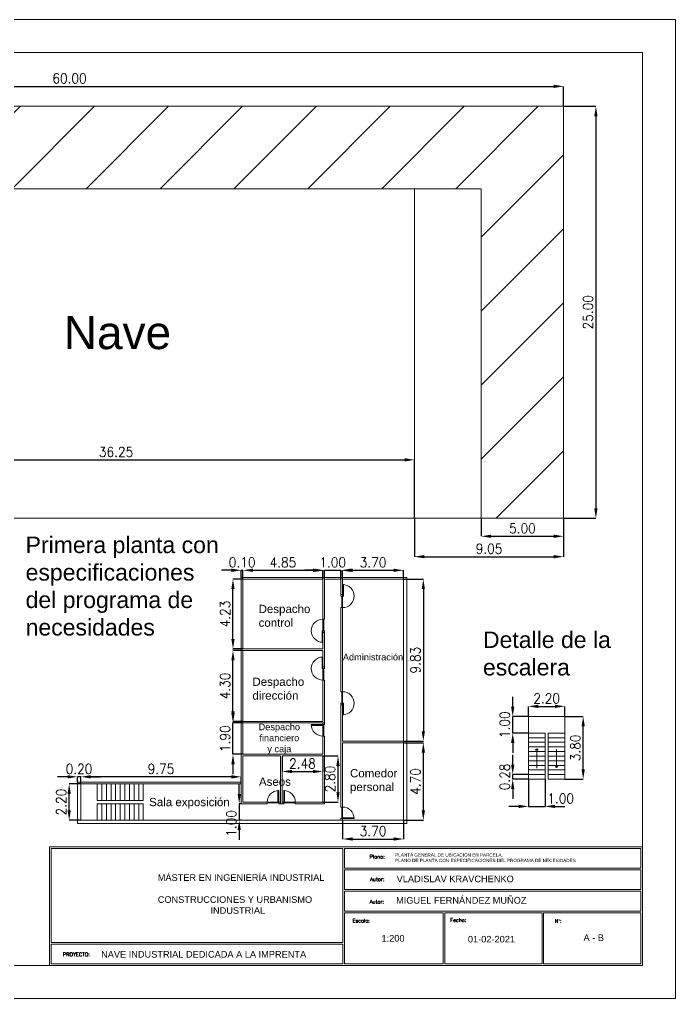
# Model space of a CAD drawing. Header units: inches. Extents: x 48 to 72981, y 3 to 49153.
# Drawn here: x 69.81 to 89.72, y 35.38 to 65.08 of the extents above; entities that cross this region are included whole.
import ezdxf

# ---------------------------------------------------------------- set-up
doc = ezdxf.new("R2010")
doc.units = ezdxf.units.IN
doc.layers.get('0').update_dxf_attribs({"lineweight": 9})
doc.layers.add('Plano1', color=7, linetype='Continuous', lineweight=9)
doc.layers.add('VG', color=7, linetype='Continuous', lineweight=9)
doc.styles.add('80-100', font='romans.shx', dxfattribs={"width": 0.9, "height": 0.1})
doc.styles.get("Standard").update_dxf_attribs({"font": 'arial.ttf'})
doc.dimstyles.new('Copia de 100_conlineas', dxfattribs={"dimtxt": 0.3, "dimasz": 0.3, "dimexe": 0, "dimexo": 0, "dimgap": 0.09, "dimtad": 1, "dimlfac": 2, "dimzin": 1, "dimdsep": 46, "dimtxsty": '80-100', "dimcen": 0.1, "dimclrd": 256, "dimclre": 256, "dimclrt": 256, "dimadec": 0, "dimazin": 0, "dimtfac": 1, "dimtix": 1, "dimtmove": 2, "dimatfit": 3, "dimfxl": 1, "dimtvp": 1.058824, "dimtolj": 1, "dimtzin": 1, "dimarcsym": 0})

# ---------------------------------------------------------------- blocks, each defined once
blk = doc.blocks.new('PLANTILLA')
for p, q in [((72903.71, 49199.611), (72885.71, 49199.611)), ((72885.71, 49199.611), (72885.71, 49196.011)), ((72885.76, 49196.711), (72885.76, 49199.561)), ((72885.76, 49199.561), (72894.61, 49199.561)), ((72894.61, 49199.561), (72894.61, 49198.911)), ((72894.66, 49199.561), (72903.66, 49199.561)), ((72894.66, 49198.961), (72894.66, 49199.561)), ((72903.66, 49199.561), (72903.66, 49198.961)), ((72903.71, 49196.011), (72903.71, 49199.611)), ((72903.66, 49198.961), (72894.66, 49198.961)), ((72894.61, 49198.911), (72894.61, 49198.261)), ((72894.66, 49198.911), (72903.66, 49198.911)), ((72894.66, 49198.311), (72894.66, 49198.911)), ((72903.66, 49198.911), (72903.66, 49198.311)), ((72894.61, 49198.261), (72894.61, 49197.611)), ((72903.66, 49198.311), (72894.66, 49198.311)), ((72894.66, 49198.261), (72903.66, 49198.261)), ((72894.66, 49197.661), (72894.66, 49198.261)), ((72903.66, 49198.261), (72903.66, 49197.661)), ((72894.61, 49197.611), (72894.61, 49196.711)), ((72903.66, 49197.661), (72894.66, 49197.661)), ((72894.66, 49197.611), (72897.66, 49197.611)), ((72894.66, 49197.611), (72894.66, 49196.061)), ((72897.66, 49196.061), (72897.66, 49197.611)), ((72897.71, 49197.611), (72900.66, 49197.611)), ((72897.71, 49196.061), (72897.71, 49197.611)), ((72900.66, 49196.061), (72900.66, 49197.611)), ((72900.71, 49197.611), (72903.66, 49197.611)), ((72900.71, 49196.061), (72900.71, 49197.611)), ((72903.66, 49197.611), (72903.66, 49196.061)), ((72885.76, 49196.711), (72894.61, 49196.711)), ((72885.76, 49196.061), (72885.76, 49196.661)), ((72894.61, 49196.661), (72885.76, 49196.661)), ((72894.61, 49196.661), (72894.61, 49196.061)), ((72885.71, 49196.011), (72903.71, 49196.011)), ((72894.61, 49196.061), (72885.76, 49196.061)), ((72897.66, 49196.061), (72894.66, 49196.061)), ((72900.66, 49196.061), (72897.71, 49196.061)), ((72903.66, 49196.061), (72900.71, 49196.061))]:
    blk.add_line(p, q)
at = {"layer": 'VG'}
for p, q in [((72904.71, 49224.711), (72862.71, 49224.711)), ((72904.71, 49195.011), (72904.71, 49224.711)), ((72864.71, 49223.711), (72903.71, 49223.711)), ((72903.71, 49223.711), (72903.71, 49196.011)), ((72903.71, 49196.011), (72864.71, 49196.011)), ((72862.71, 49195.011), (72904.71, 49195.011))]:
    blk.add_line(p, q, dxfattribs=at)
blk.add_lwpolyline([(72903.71, 49199.561), (72903.71, 49223.711), (72864.71, 49223.711), (72864.71, 49196.011), (72885.71, 49196.011), (72885.71, 49199.611)], dxfattribs=at)
at = {"char_height": 0.11204, "attachment_point": 1}
for s, insert in [('{\\Fsimplex8|c0;Plano:}', (72895.427, 49199.367)), ('{\\Fsimplex8|c0;Autor:}', (72895.441, 49198.685)), ('{\\Fsimplex8|c0;Autor:}', (72895.43, 49198.002)), ('{\\Fsimplex8|c0;Escala:}', (72894.907, 49197.426)), ('{\\Fsimplex8|c0;Fecha:}', (72897.875, 49197.443)), ('{\\Fsimplex8|c0;Nº:}', (72901.047, 49197.419)), ('{\\Fsimplex8|c0;PROYECTO:}', (72886.117, 49196.403))]:
    blk.add_mtext(s, dxfattribs=dict(at, insert=insert))
at = {"char_height": 0.2, "attachment_point": 1}
for s, width, insert in [('MÁSTER EN INGENIERÍA INDUSTRIAL\\P\\PCONSTRUCCIONES Y URBANISMO\\P^I^IINDUSTRIAL', 5.52485, (72888.996, 49198.778)), ('VLADISLAV KRAVCHENKO', 6.14205, (72896.248, 49198.737)), ('MIGUEL FERNÁNDEZ MUÑOZ', 6.14205, (72896.231, 49198.086)), ('01-02-2021', 2.08938, (72898.411, 49196.909)), ('NAVE INDUSTRIAL DEDICADA A LA IMPRENTA', 6.85352, (72887.276, 49196.45))]:
    blk.add_mtext_dynamic_manual_height_columns(s, width=width, gutter_width=1, heights=[0], dxfattribs=dict(at, insert=insert))
blk = doc.blocks.new('*D123')
at = {"layer": 'Plano1', "lineweight": -2, "transparency": 16777216}
for p, q in [((63.674, 49.953), (63.674, 51.726)), ((63.974, 51.726), (81.499, 51.726)), ((81.799, 49.953), (81.799, 51.726))]:
    blk.add_line(p, q, dxfattribs=at)
at = {"layer": 'Plano1', "transparency": 16777216}
for points in [[(63.974, 51.776), (63.974, 51.676), (63.674, 51.726)], [(81.499, 51.776), (81.499, 51.676), (81.799, 51.726)]]:
    blk.add_solid(points, dxfattribs=at)
at = {"layer": 'Plano1', "transparency": 16777216, "insert": (72.736, 51.966), "char_height": 0.3, "attachment_point": 5, "style": '80-100'}
blk.add_mtext('\\A1;36.25', dxfattribs=at)
blk = doc.blocks.new('*D126')
at = {"layer": 'Plano1', "lineweight": -2, "transparency": 16777216}
for p, q in [((81.799, 49.953), (81.799, 48.788)), ((86.324, 49.953), (86.324, 48.788)), ((82.099, 48.788), (86.024, 48.788))]:
    blk.add_line(p, q, dxfattribs=at)
at = {"layer": 'Plano1', "transparency": 16777216}
for points in [[(82.099, 48.838), (82.099, 48.738), (81.799, 48.788)], [(86.024, 48.838), (86.024, 48.738), (86.324, 48.788)]]:
    blk.add_solid(points, dxfattribs=at)
at = {"layer": 'Plano1', "transparency": 16777216, "insert": (84.061, 49.028), "char_height": 0.3, "attachment_point": 5, "style": '80-100'}
blk.add_mtext('\\A1;9.05', dxfattribs=at)
blk = doc.blocks.new('*D127')
at = {"layer": 'Plano1', "lineweight": -2, "transparency": 16777216}
for p, q in [((56.324, 62.453), (56.324, 63.059)), ((56.624, 63.059), (86.024, 63.059)), ((86.324, 62.453), (86.324, 63.059))]:
    blk.add_line(p, q, dxfattribs=at)
at = {"layer": 'Plano1', "transparency": 16777216}
for points in [[(56.624, 63.109), (56.624, 63.009), (56.324, 63.059)], [(86.024, 63.109), (86.024, 63.009), (86.324, 63.059)]]:
    blk.add_solid(points, dxfattribs=at)
at = {"layer": 'Plano1', "transparency": 16777216, "insert": (71.324, 63.299), "char_height": 0.3, "attachment_point": 5, "style": '80-100'}
blk.add_mtext('\\A1;60.00', dxfattribs=at)
blk = doc.blocks.new('*D128')
at = {"layer": 'Plano1', "lineweight": -2, "transparency": 16777216}
for p, q in [((86.324, 62.453), (87.303, 62.453)), ((87.303, 62.153), (87.303, 50.253)), ((86.324, 49.953), (87.303, 49.953))]:
    blk.add_line(p, q, dxfattribs=at)
at = {"layer": 'Plano1', "transparency": 16777216}
for points in [[(87.253, 62.153), (87.353, 62.153), (87.303, 62.453)], [(87.253, 50.253), (87.353, 50.253), (87.303, 49.953)]]:
    blk.add_solid(points, dxfattribs=at)
at = {"layer": 'Plano1', "transparency": 16777216, "insert": (87.063, 56.203), "char_height": 0.3, "attachment_point": 5, "rotation": 90, "style": '80-100'}
blk.add_mtext('\\A1;25.00', dxfattribs=at)
blk = doc.blocks.new('*D131')
at = {"layer": 'Plano1', "lineweight": -2, "transparency": 16777216}
for p, q in [((83.824, 49.953), (83.824, 49.407)), ((86.324, 49.953), (86.324, 49.407)), ((84.124, 49.407), (86.024, 49.407))]:
    blk.add_line(p, q, dxfattribs=at)
at = {"layer": 'Plano1', "transparency": 16777216}
for points in [[(84.124, 49.457), (84.124, 49.357), (83.824, 49.407)], [(86.024, 49.457), (86.024, 49.357), (86.324, 49.407)]]:
    blk.add_solid(points, dxfattribs=at)
at = {"layer": 'Plano1', "transparency": 16777216, "insert": (85.074, 49.647), "char_height": 0.3, "attachment_point": 5, "style": '80-100'}
blk.add_mtext('\\A1;5.00', dxfattribs=at)
blk = doc.blocks.new('*D152')
at = {"layer": 'Plano1', "lineweight": -2, "transparency": 16777216}
for p, q in [((85.259, 43.937), (85.259, 44.247)), ((85.559, 44.247), (86.059, 44.247)), ((86.359, 43.937), (86.359, 44.247))]:
    blk.add_line(p, q, dxfattribs=at)
at = {"layer": 'Plano1', "transparency": 16777216}
for points in [[(85.559, 44.297), (85.559, 44.197), (85.259, 44.247)], [(86.059, 44.297), (86.059, 44.197), (86.359, 44.247)]]:
    blk.add_solid(points, dxfattribs=at)
at = {"layer": 'Plano1', "transparency": 16777216, "insert": (85.809, 44.487), "char_height": 0.3, "attachment_point": 5, "style": '80-100'}
blk.add_mtext('\\A1;2.20', dxfattribs=at)
blk = doc.blocks.new('*D153')
at = {"layer": 'Plano1', "lineweight": -2, "transparency": 16777216}
for p, q in [((85.259, 42.037), (85.259, 41.211)), ((85.759, 42.037), (85.759, 41.211)), ((84.959, 41.211), (84.659, 41.211)), ((85.259, 41.211), (85.759, 41.211)), ((86.059, 41.211), (86.359, 41.211))]:
    blk.add_line(p, q, dxfattribs=at)
at = {"layer": 'Plano1', "transparency": 16777216}
for points in [[(84.959, 41.261), (84.959, 41.161), (85.259, 41.211)], [(86.059, 41.261), (86.059, 41.161), (85.759, 41.211)]]:
    blk.add_solid(points, dxfattribs=at)
at = {"layer": 'Plano1', "transparency": 16777216, "insert": (86.236, 41.451), "char_height": 0.3, "attachment_point": 5, "style": '80-100'}
blk.add_mtext('\\A1;1.00', dxfattribs=at)
blk = doc.blocks.new('*D154')
at = {"layer": 'Plano1', "lineweight": -2, "transparency": 16777216}
for p, q in [((84.778, 44.237), (84.778, 44.537)), ((85.259, 43.937), (84.778, 43.937)), ((84.778, 43.437), (84.778, 43.937)), ((85.259, 43.437), (84.778, 43.437)), ((84.778, 43.137), (84.778, 42.837))]:
    blk.add_line(p, q, dxfattribs=at)
at = {"layer": 'Plano1', "transparency": 16777216}
for points in [[(84.728, 44.237), (84.828, 44.237), (84.778, 43.937)], [(84.728, 43.137), (84.828, 43.137), (84.778, 43.437)]]:
    blk.add_solid(points, dxfattribs=at)
at = {"layer": 'Plano1', "transparency": 16777216, "insert": (84.538, 43.687), "char_height": 0.3, "attachment_point": 5, "rotation": 90, "style": '80-100'}
blk.add_mtext('\\A1;1.00', dxfattribs=at)
blk = doc.blocks.new('*D155')
at = {"layer": 'Plano1', "lineweight": -2, "transparency": 16777216}
for p, q in [((86.359, 43.937), (86.918, 43.937)), ((86.918, 42.337), (86.918, 43.637)), ((86.359, 42.037), (86.918, 42.037))]:
    blk.add_line(p, q, dxfattribs=at)
at = {"layer": 'Plano1', "transparency": 16777216}
for points in [[(86.868, 43.637), (86.968, 43.637), (86.918, 43.937)], [(86.868, 42.337), (86.968, 42.337), (86.918, 42.037)]]:
    blk.add_solid(points, dxfattribs=at)
at = {"layer": 'Plano1', "transparency": 16777216, "insert": (86.678, 42.987), "char_height": 0.3, "attachment_point": 5, "rotation": 90, "style": '80-100'}
blk.add_mtext('\\A1;3.80', dxfattribs=at)
blk = doc.blocks.new('*D156')
at = {"layer": 'Plano1', "lineweight": -2, "transparency": 16777216}
for p, q in [((84.778, 42.477), (84.778, 42.777)), ((85.259, 42.177), (84.778, 42.177)), ((84.778, 42.037), (84.778, 42.177)), ((85.259, 42.037), (84.778, 42.037)), ((84.778, 41.737), (84.778, 41.437))]:
    blk.add_line(p, q, dxfattribs=at)
at = {"layer": 'Plano1', "transparency": 16777216}
for points in [[(84.728, 42.477), (84.828, 42.477), (84.778, 42.177)], [(84.728, 41.737), (84.828, 41.737), (84.778, 42.037)]]:
    blk.add_solid(points, dxfattribs=at)
at = {"layer": 'Plano1', "transparency": 16777216, "insert": (84.538, 42.107), "char_height": 0.3, "attachment_point": 5, "rotation": 90, "style": '80-100'}
blk.add_mtext('\\A1;0.28', dxfattribs=at)
blk = doc.blocks.new('*D157')
at = {"layer": 'Plano1', "lineweight": -2, "transparency": 16777216}
for p, q in [((76.59, 48.105), (76.59, 48.375)), ((76.89, 48.375), (78.715, 48.375)), ((79.015, 48.105), (79.015, 48.375))]:
    blk.add_line(p, q, dxfattribs=at)
at = {"layer": 'Plano1', "transparency": 16777216}
for points in [[(76.89, 48.425), (76.89, 48.325), (76.59, 48.375)], [(78.715, 48.425), (78.715, 48.325), (79.015, 48.375)]]:
    blk.add_solid(points, dxfattribs=at)
at = {"layer": 'Plano1', "transparency": 16777216, "insert": (77.802, 48.615), "char_height": 0.3, "attachment_point": 5, "style": '80-100'}
blk.add_mtext('\\A1;4.85', dxfattribs=at)
blk = doc.blocks.new('*D158')
at = {"layer": 'Plano1', "lineweight": -2, "transparency": 16777216}
for p, q in [((78.765, 48.375), (78.465, 48.375)), ((79.065, 48.105), (79.065, 48.375)), ((79.065, 48.375), (79.565, 48.375)), ((79.565, 48.105), (79.565, 48.375)), ((79.865, 48.375), (80.165, 48.375))]:
    blk.add_line(p, q, dxfattribs=at)
at = {"layer": 'Plano1', "transparency": 16777216}
for points in [[(78.765, 48.425), (78.765, 48.325), (79.065, 48.375)], [(79.865, 48.425), (79.865, 48.325), (79.565, 48.375)]]:
    blk.add_solid(points, dxfattribs=at)
at = {"layer": 'Plano1', "transparency": 16777216, "insert": (79.315, 48.615), "char_height": 0.3, "attachment_point": 5, "style": '80-100'}
blk.add_mtext('\\A1;1.00', dxfattribs=at)
blk = doc.blocks.new('*D159')
at = {"layer": 'Plano1', "lineweight": -2, "transparency": 16777216}
for p, q in [((79.615, 48.105), (79.615, 48.375)), ((79.915, 48.375), (81.165, 48.375)), ((81.465, 48.105), (81.465, 48.375))]:
    blk.add_line(p, q, dxfattribs=at)
at = {"layer": 'Plano1', "transparency": 16777216}
for points in [[(79.915, 48.425), (79.915, 48.325), (79.615, 48.375)], [(81.165, 48.425), (81.165, 48.325), (81.465, 48.375)]]:
    blk.add_solid(points, dxfattribs=at)
at = {"layer": 'Plano1', "transparency": 16777216, "insert": (80.54, 48.615), "char_height": 0.3, "attachment_point": 5, "style": '80-100'}
blk.add_mtext('\\A1;3.70', dxfattribs=at)
blk = doc.blocks.new('*D160')
at = {"layer": 'Plano1', "lineweight": -2, "transparency": 16777216}
for p, q in [((76.59, 48.105), (76.287, 48.105)), ((76.287, 46.292), (76.287, 47.805)), ((76.59, 45.992), (76.287, 45.992))]:
    blk.add_line(p, q, dxfattribs=at)
at = {"layer": 'Plano1', "transparency": 16777216}
for points in [[(76.237, 47.805), (76.337, 47.805), (76.287, 48.105)], [(76.237, 46.292), (76.337, 46.292), (76.287, 45.992)]]:
    blk.add_solid(points, dxfattribs=at)
at = {"layer": 'Plano1', "transparency": 16777216, "insert": (76.047, 47.048), "char_height": 0.3, "attachment_point": 5, "rotation": 90, "style": '80-100'}
blk.add_mtext('\\A1;4.23', dxfattribs=at)
blk = doc.blocks.new('*D161')
at = {"layer": 'Plano1', "lineweight": -2, "transparency": 16777216}
for p, q in [((76.59, 45.942), (76.287, 45.942)), ((76.287, 44.092), (76.287, 45.642)), ((76.59, 43.792), (76.287, 43.792))]:
    blk.add_line(p, q, dxfattribs=at)
at = {"layer": 'Plano1', "transparency": 16777216}
for points in [[(76.237, 45.642), (76.337, 45.642), (76.287, 45.942)], [(76.237, 44.092), (76.337, 44.092), (76.287, 43.792)]]:
    blk.add_solid(points, dxfattribs=at)
at = {"layer": 'Plano1', "transparency": 16777216, "insert": (76.047, 44.867), "char_height": 0.3, "attachment_point": 5, "rotation": 90, "style": '80-100'}
blk.add_mtext('\\A1;4.30', dxfattribs=at)
blk = doc.blocks.new('*D162')
at = {"layer": 'Plano1', "lineweight": -2, "transparency": 16777216}
for p, q in [((76.287, 44.042), (76.287, 44.342)), ((76.59, 43.742), (76.287, 43.742)), ((76.287, 42.792), (76.287, 43.742)), ((76.59, 42.792), (76.287, 42.792)), ((76.287, 42.492), (76.287, 42.192))]:
    blk.add_line(p, q, dxfattribs=at)
at = {"layer": 'Plano1', "transparency": 16777216}
for points in [[(76.237, 44.042), (76.337, 44.042), (76.287, 43.742)], [(76.237, 42.492), (76.337, 42.492), (76.287, 42.792)]]:
    blk.add_solid(points, dxfattribs=at)
at = {"layer": 'Plano1', "transparency": 16777216, "insert": (76.047, 43.267), "char_height": 0.3, "attachment_point": 5, "rotation": 90, "style": '80-100'}
blk.add_mtext('\\A1;1.90', dxfattribs=at)
blk = doc.blocks.new('*D163')
at = {"layer": 'Plano1', "lineweight": -2, "transparency": 16777216}
for p, q in [((81.465, 48.105), (82.065, 48.105)), ((82.065, 47.805), (82.065, 43.492)), ((81.465, 43.192), (82.065, 43.192))]:
    blk.add_line(p, q, dxfattribs=at)
at = {"layer": 'Plano1', "transparency": 16777216}
for points in [[(82.015, 47.805), (82.115, 47.805), (82.065, 48.105)], [(82.015, 43.492), (82.115, 43.492), (82.065, 43.192)]]:
    blk.add_solid(points, dxfattribs=at)
at = {"layer": 'Plano1', "transparency": 16777216, "insert": (81.825, 45.648), "char_height": 0.3, "attachment_point": 5, "rotation": 90, "style": '80-100'}
blk.add_mtext('\\A1;9.83', dxfattribs=at)
blk = doc.blocks.new('*D164')
at = {"layer": 'Plano1', "lineweight": -2, "transparency": 16777216}
for p, q in [((81.465, 43.142), (82.065, 43.142)), ((82.065, 41.092), (82.065, 42.842)), ((81.465, 40.792), (82.065, 40.792))]:
    blk.add_line(p, q, dxfattribs=at)
at = {"layer": 'Plano1', "transparency": 16777216}
for points in [[(82.015, 42.842), (82.115, 42.842), (82.065, 43.142)], [(82.015, 41.092), (82.115, 41.092), (82.065, 40.792)]]:
    blk.add_solid(points, dxfattribs=at)
at = {"layer": 'Plano1', "transparency": 16777216, "insert": (81.825, 41.967), "char_height": 0.3, "attachment_point": 5, "rotation": 90, "style": '80-100'}
blk.add_mtext('\\A1;4.70', dxfattribs=at)
blk = doc.blocks.new('*D165')
at = {"layer": 'Plano1', "lineweight": -2, "transparency": 16777216}
for p, q in [((79.615, 40.792), (79.615, 40.222)), ((81.465, 40.792), (81.465, 40.222)), ((79.915, 40.222), (81.165, 40.222))]:
    blk.add_line(p, q, dxfattribs=at)
at = {"layer": 'Plano1', "transparency": 16777216}
for points in [[(79.915, 40.272), (79.915, 40.172), (79.615, 40.222)], [(81.165, 40.272), (81.165, 40.172), (81.465, 40.222)]]:
    blk.add_solid(points, dxfattribs=at)
at = {"layer": 'Plano1', "transparency": 16777216, "insert": (80.54, 40.462), "char_height": 0.3, "attachment_point": 5, "style": '80-100'}
blk.add_mtext('\\A1;3.70', dxfattribs=at)
blk = doc.blocks.new('*D166')
at = {"layer": 'Plano1', "lineweight": -2, "transparency": 16777216}
for p, q in [((71.665, 41.892), (71.665, 42.109)), ((76.24, 42.109), (71.965, 42.109)), ((76.54, 41.892), (76.54, 42.109))]:
    blk.add_line(p, q, dxfattribs=at)
at = {"layer": 'Plano1', "transparency": 16777216}
for points in [[(71.965, 42.159), (71.965, 42.059), (71.665, 42.109)], [(76.24, 42.159), (76.24, 42.059), (76.54, 42.109)]]:
    blk.add_solid(points, dxfattribs=at)
at = {"layer": 'Plano1', "transparency": 16777216, "insert": (74.102, 42.349), "char_height": 0.3, "attachment_point": 5, "style": '80-100'}
blk.add_mtext('\\A1;9.75', dxfattribs=at)
blk = doc.blocks.new('*D167')
at = {"layer": 'Plano1', "lineweight": -2, "transparency": 16777216}
for p, q in [((71.665, 41.892), (71.314, 41.892)), ((71.314, 41.092), (71.314, 41.592)), ((71.665, 40.792), (71.314, 40.792))]:
    blk.add_line(p, q, dxfattribs=at)
at = {"layer": 'Plano1', "transparency": 16777216}
for points in [[(71.264, 41.592), (71.364, 41.592), (71.314, 41.892)], [(71.264, 41.092), (71.364, 41.092), (71.314, 40.792)]]:
    blk.add_solid(points, dxfattribs=at)
at = {"layer": 'Plano1', "transparency": 16777216, "insert": (71.074, 41.342), "char_height": 0.3, "attachment_point": 5, "rotation": 90, "style": '80-100'}
blk.add_mtext('\\A1;2.20', dxfattribs=at)
blk = doc.blocks.new('*D168')
at = {"layer": 'Plano1', "lineweight": -2, "transparency": 16777216}
for p, q in [((79.015, 42.742), (79.475, 42.742)), ((79.475, 41.642), (79.475, 42.442)), ((79.015, 41.342), (79.475, 41.342))]:
    blk.add_line(p, q, dxfattribs=at)
at = {"layer": 'Plano1', "transparency": 16777216}
for points in [[(79.425, 42.442), (79.525, 42.442), (79.475, 42.742)], [(79.425, 41.642), (79.525, 41.642), (79.475, 41.342)]]:
    blk.add_solid(points, dxfattribs=at)
at = {"layer": 'Plano1', "transparency": 16777216, "insert": (79.235, 42.042), "char_height": 0.3, "attachment_point": 5, "rotation": 90, "style": '80-100'}
blk.add_mtext('\\A1;2.80', dxfattribs=at)
blk = doc.blocks.new('*D169')
at = {"layer": 'Plano1', "lineweight": -2, "transparency": 16777216}
for p, q in [((77.777, 42.742), (77.777, 42.27)), ((79.015, 42.742), (79.015, 42.27)), ((78.077, 42.27), (78.715, 42.27))]:
    blk.add_line(p, q, dxfattribs=at)
at = {"layer": 'Plano1', "transparency": 16777216}
for points in [[(78.077, 42.32), (78.077, 42.22), (77.777, 42.27)], [(78.715, 42.32), (78.715, 42.22), (79.015, 42.27)]]:
    blk.add_solid(points, dxfattribs=at)
at = {"layer": 'Plano1', "transparency": 16777216, "insert": (78.396, 42.51), "char_height": 0.3, "attachment_point": 5, "style": '80-100'}
blk.add_mtext('\\A1;2.48', dxfattribs=at)
blk = doc.blocks.new('*D170')
at = {"layer": 'Plano1', "lineweight": -2, "transparency": 16777216}
for p, q in [((76.476, 41.592), (76.476, 41.892)), ((76.54, 41.292), (76.476, 41.292)), ((76.476, 41.292), (76.476, 40.792)), ((76.54, 40.792), (76.476, 40.792)), ((76.476, 40.492), (76.476, 40.192))]:
    blk.add_line(p, q, dxfattribs=at)
at = {"layer": 'Plano1', "transparency": 16777216}
for points in [[(76.426, 41.592), (76.526, 41.592), (76.476, 41.292)], [(76.426, 40.492), (76.526, 40.492), (76.476, 40.792)]]:
    blk.add_solid(points, dxfattribs=at)
at = {"layer": 'Plano1', "transparency": 16777216, "insert": (76.236, 40.692), "char_height": 0.3, "attachment_point": 5, "rotation": 90, "style": '80-100'}
blk.add_mtext('\\A1;1.00', dxfattribs=at)
blk = doc.blocks.new('*D171')
at = {"layer": 'Plano1', "lineweight": -2, "transparency": 16777216}
for p, q in [((71.265, 42.109), (70.965, 42.109)), ((71.565, 41.942), (71.565, 42.109)), ((71.665, 42.109), (71.565, 42.109)), ((71.665, 41.942), (71.665, 42.109)), ((71.965, 42.109), (72.265, 42.109))]:
    blk.add_line(p, q, dxfattribs=at)
at = {"layer": 'Plano1', "transparency": 16777216}
for points in [[(71.265, 42.159), (71.265, 42.059), (71.565, 42.109)], [(71.965, 42.159), (71.965, 42.059), (71.665, 42.109)]]:
    blk.add_solid(points, dxfattribs=at)
at = {"layer": 'Plano1', "transparency": 16777216, "insert": (71.615, 42.349), "char_height": 0.3, "attachment_point": 5, "style": '80-100'}
blk.add_mtext('\\A1;0.20', dxfattribs=at)
blk = doc.blocks.new('*D172')
at = {"layer": 'Plano1', "lineweight": -2, "transparency": 16777216}
for p, q in [((76.24, 48.375), (75.94, 48.375)), ((76.54, 48.155), (76.54, 48.375)), ((76.54, 48.375), (76.59, 48.375)), ((76.59, 48.155), (76.59, 48.375)), ((76.89, 48.375), (77.19, 48.375))]:
    blk.add_line(p, q, dxfattribs=at)
at = {"layer": 'Plano1', "transparency": 16777216}
for points in [[(76.24, 48.425), (76.24, 48.325), (76.54, 48.375)], [(76.89, 48.425), (76.89, 48.325), (76.59, 48.375)]]:
    blk.add_solid(points, dxfattribs=at)
at = {"layer": 'Plano1', "transparency": 16777216, "insert": (76.565, 48.615), "char_height": 0.3, "attachment_point": 5, "style": '80-100'}
blk.add_mtext('\\A1;0.10', dxfattribs=at)

msp = doc.modelspace()

# ---------------------------------------------------------------- hatches: boundary and pattern name
at = {"layer": 'Plano1'}
h = msp.add_hatch(dxfattribs=at)
h.set_pattern_fill('ANSI31', color=256, scale=0.5)
h.set_pattern_definition([(45, (2.8043, -0.0891), (-1.122532, 1.122532), [])])
h.paths.add_polyline_path([(56.3238, 62.4533), (56.3238, 57.4533), (56.3238, 56.2033), (56.3238, 54.9533), (56.3238, 53.7033), (56.3238, 52.4533), (56.3238, 51.2033), (56.3238, 49.9533), (58.8238, 49.9533), (58.8238, 59.9533), (83.8238, 59.9533), (83.8238, 49.9533), (86.3238, 49.9533), (86.3238, 62.4533)])

# ---------------------------------------------------------------- linework, layer by layer
for p, q in [((76.5396, 41.992), (76.5396, 48.1545)), ((76.5646, 48.1545), (76.5396, 48.1545)), ((76.5646, 48.1545), (81.4646, 48.1545)), ((81.5646, 48.1545), (81.4646, 48.1545)), ((81.5646, 40.692), (81.5646, 48.1545)), ((76.5896, 46.017), (76.5896, 48.1045)), ((76.6146, 48.1045), (76.5896, 48.1045)), ((76.6146, 48.1045), (78.9146, 48.1045)), ((78.9646, 48.1045), (78.9146, 48.1045)), ((78.9646, 48.1045), (79.0146, 48.1045)), ((79.0146, 46.942), (79.0146, 48.1045)), ((79.0646, 48.1045), (79.4646, 48.1045)), ((79.0646, 48.1045), (79.0646, 46.942)), ((79.5646, 48.1045), (79.4646, 48.1045)), ((79.5646, 48.1045), (79.5646, 47.642)), ((79.6146, 48.1045), (81.4646, 48.1045)), ((79.6146, 47.642), (79.6146, 48.1045)), ((79.6146, 47.592), (79.6146, 47.942)), ((79.6146, 47.942), (79.6396, 47.942)), ((79.6396, 47.942), (79.6396, 47.592)), ((81.4646, 48.1045), (81.4646, 40.792)), ((79.5646, 47.642), (79.6146, 47.642)), ((79.5646, 47.642), (79.5646, 47.592)), ((79.6146, 47.642), (79.5646, 47.642)), ((79.5646, 47.592), (79.5646, 47.642)), ((79.5646, 47.642), (79.6146, 47.642)), ((79.5646, 47.592), (79.6146, 47.592)), ((79.6146, 47.592), (79.5646, 47.592)), ((79.5896, 47.242), (79.5896, 47.592)), ((79.6146, 47.592), (79.6146, 47.642)), ((79.6146, 47.592), (79.6146, 47.242)), ((79.6396, 47.592), (79.6146, 47.592)), ((79.6146, 47.592), (79.6396, 47.592)), ((79.5646, 44.692), (79.5646, 47.242)), ((79.5646, 47.242), (79.6146, 47.242)), ((79.6146, 47.242), (79.5896, 47.242)), ((79.6146, 47.242), (79.6146, 44.692)), ((79.0146, 46.942), (79.0146, 46.892)), ((79.0646, 46.892), (79.0646, 46.942)), ((79.0146, 46.892), (79.0646, 46.892)), ((79.0146, 46.542), (79.0146, 46.892)), ((79.0146, 46.892), (79.0396, 46.892)), ((79.0396, 46.892), (79.0396, 46.542)), ((78.9896, 46.192), (78.9896, 46.542)), ((78.9896, 46.542), (79.0146, 46.542)), ((78.9896, 46.542), (79.0146, 46.542)), ((79.0646, 46.542), (79.0146, 46.542)), ((79.0146, 46.542), (79.0146, 46.492)), ((79.0146, 46.542), (79.0146, 46.192)), ((79.0146, 46.542), (79.0646, 46.542)), ((79.0146, 45.992), (79.0146, 46.492)), ((79.0146, 46.492), (79.0646, 46.492)), ((79.0146, 46.492), (79.0646, 46.492)), ((79.0646, 46.492), (79.0146, 46.492)), ((79.0646, 46.492), (79.0646, 46.542)), ((79.0646, 46.542), (79.0646, 46.492)), ((79.0646, 46.492), (79.0646, 45.442)), ((79.0146, 46.192), (78.9896, 46.192)), ((76.5896, 45.992), (76.5896, 46.017)), ((76.6146, 45.992), (76.5896, 45.992)), ((76.5896, 43.792), (76.5896, 45.942)), ((76.6146, 45.942), (76.5896, 45.942)), ((76.6146, 45.992), (78.9146, 45.992)), ((76.6146, 45.942), (78.9146, 45.942)), ((79.0146, 45.992), (78.9146, 45.992)), ((79.0146, 45.942), (78.9146, 45.942)), ((79.0146, 45.742), (78.9896, 45.742)), ((78.9896, 45.742), (78.9896, 45.392)), ((79.0146, 45.942), (79.0146, 45.442)), ((79.0146, 45.392), (79.0146, 45.742)), ((79.0646, 45.442), (79.0146, 45.442)), ((79.0146, 45.392), (79.0146, 45.442)), ((79.0146, 45.442), (79.0646, 45.442)), ((79.0146, 45.442), (79.0646, 45.442)), ((79.0646, 45.442), (79.0646, 45.392)), ((79.0646, 45.442), (79.0646, 45.392)), ((78.9896, 45.392), (79.0146, 45.392)), ((79.0646, 45.392), (78.9896, 45.392)), ((79.0646, 45.392), (79.0146, 45.392)), ((79.0146, 45.392), (79.0146, 45.042)), ((79.0396, 45.042), (79.0396, 45.392)), ((79.0146, 45.042), (79.0146, 43.892)), ((79.0146, 45.042), (79.0646, 45.042)), ((79.0146, 45.042), (79.0396, 45.042)), ((79.0646, 45.042), (79.0646, 43.742)), ((79.6146, 44.692), (79.5646, 44.692)), ((79.6146, 44.692), (79.5896, 44.692)), ((79.5896, 44.692), (79.5896, 44.342)), ((79.6146, 44.342), (79.6146, 44.692)), ((79.5646, 44.292), (79.5646, 44.342)), ((79.5646, 44.342), (79.6146, 44.342)), ((79.5646, 44.292), (79.5646, 44.342)), ((79.5646, 44.342), (79.6396, 44.342)), ((79.6146, 44.292), (79.5646, 44.292)), ((79.5646, 44.292), (79.5646, 43.742)), ((79.6146, 44.292), (79.5646, 44.292)), ((79.6146, 44.292), (79.5646, 44.292)), ((79.6146, 44.342), (79.6146, 44.292)), ((79.6146, 44.342), (79.6146, 43.992)), ((79.6396, 44.342), (79.6146, 44.342)), ((79.6146, 43.792), (79.6146, 44.292)), ((79.6396, 43.992), (79.6396, 44.342)), ((79.6146, 43.992), (79.6396, 43.992)), ((76.6146, 43.792), (76.5896, 43.792)), ((76.5896, 42.792), (76.5896, 43.742)), ((76.6146, 43.742), (76.5896, 43.742)), ((78.9146, 43.792), (76.6146, 43.792)), ((78.9146, 43.742), (76.6146, 43.742)), ((79.0146, 43.692), (78.6646, 43.692)), ((78.6646, 43.692), (78.6646, 43.667)), ((78.6646, 43.667), (79.0146, 43.667)), ((79.0146, 43.792), (78.9146, 43.792)), ((78.9146, 43.742), (78.9646, 43.742)), ((78.9646, 43.742), (79.0646, 43.742)), ((79.0146, 43.792), (79.0146, 43.892)), ((79.0146, 43.692), (79.0146, 43.742)), ((79.0146, 43.742), (79.0646, 43.742)), ((79.0146, 43.692), (79.0146, 43.742)), ((79.0146, 43.742), (79.0646, 43.742)), ((79.0646, 43.692), (79.0146, 43.692)), ((79.0146, 43.692), (79.0146, 43.342)), ((79.0646, 43.692), (79.0146, 43.692)), ((79.0146, 43.667), (79.0146, 43.692)), ((79.0396, 43.342), (79.0396, 43.692)), ((79.0646, 43.742), (79.0646, 43.692)), ((79.0646, 43.742), (79.0646, 43.692)), ((79.5646, 43.742), (79.5646, 41.292)), ((79.6146, 43.242), (79.6146, 43.792)), ((85.2592, 43.9366), (85.2592, 43.4366)), ((85.2592, 43.9366), (86.3592, 43.9366)), ((86.3592, 42.0366), (86.3592, 43.9366)), ((85.2592, 43.2966), (85.2592, 43.4366)), ((85.7592, 43.4366), (85.2592, 43.4366)), ((85.7592, 42.0366), (85.7592, 43.4366)), ((85.8592, 42.0366), (85.8592, 43.4366)), ((85.8592, 43.4366), (86.3592, 43.4366)), ((79.0146, 43.342), (79.0146, 42.792)), ((79.0146, 43.342), (79.0646, 43.342)), ((79.0146, 43.342), (79.0396, 43.342)), ((79.0646, 43.342), (79.0646, 41.292)), ((79.6146, 43.192), (79.6146, 43.242)), ((79.7396, 43.192), (79.6146, 43.192)), ((79.6146, 41.292), (79.6146, 43.142)), ((79.6896, 43.142), (79.6146, 43.142)), ((79.6896, 43.142), (79.7896, 43.142)), ((79.7396, 43.192), (79.8396, 43.192)), ((81.4646, 43.142), (79.7896, 43.142)), ((81.4646, 43.192), (79.8396, 43.192)), ((85.2592, 43.1566), (85.2592, 43.2966)), ((85.2592, 43.2966), (85.7592, 43.2966)), ((85.2592, 43.0166), (85.2592, 43.1566)), ((85.2592, 43.1566), (85.7592, 43.1566)), ((86.3592, 43.2966), (85.8592, 43.2966)), ((86.3592, 43.1566), (85.8592, 43.1566)), ((76.5896, 42.792), (78.9146, 42.792)), ((78.9146, 42.792), (79.0146, 42.792)), ((85.2592, 42.8766), (85.2592, 43.0166)), ((85.2592, 43.0166), (85.7592, 43.0166)), ((85.2592, 42.7366), (85.2592, 42.8766)), ((85.2592, 42.8766), (85.7592, 42.8766)), ((85.5092, 42.9557), (85.4648, 42.9142)), ((85.5092, 42.3718), (85.5092, 42.9557)), ((85.5092, 42.9557), (85.5507, 42.9142)), ((86.3592, 43.0166), (85.8592, 43.0166)), ((86.3592, 42.8766), (85.8592, 42.8766)), ((86.1092, 42.9527), (86.1092, 42.3895)), ((76.5896, 41.942), (76.5896, 42.742)), ((76.5896, 42.742), (77.7271, 42.742)), ((77.7271, 41.342), (77.7271, 42.742)), ((77.7771, 42.742), (78.9146, 42.742)), ((77.7771, 42.742), (77.7771, 41.342)), ((78.9146, 42.742), (79.0146, 42.742)), ((79.0146, 42.742), (79.0146, 41.342)), ((85.2592, 42.5966), (85.2592, 42.7366)), ((85.2592, 42.7366), (85.7592, 42.7366)), ((85.2592, 42.4566), (85.2592, 42.5966)), ((85.2592, 42.5966), (85.7592, 42.5966)), ((86.3592, 42.7366), (85.8592, 42.7366)), ((86.3592, 42.5966), (85.8592, 42.5966)), ((85.2592, 42.3166), (85.2592, 42.4566)), ((85.2592, 42.4566), (85.7592, 42.4566)), ((85.2592, 42.1766), (85.2592, 42.3166)), ((85.2592, 42.3166), (85.7592, 42.3166)), ((85.2592, 42.0366), (85.2592, 42.1766)), ((85.2592, 42.1766), (85.7592, 42.1766)), ((86.3592, 42.4566), (85.8592, 42.4566)), ((86.3592, 42.3166), (85.8592, 42.3166)), ((86.3592, 42.1766), (85.8592, 42.1766)), ((86.1092, 42.3895), (86.0707, 42.4221)), ((86.1092, 42.3895), (86.1477, 42.4221)), ((71.5646, 41.942), (71.5646, 40.692)), ((71.6646, 41.942), (71.5646, 41.942)), ((71.6646, 41.942), (76.5396, 41.942)), ((71.6646, 41.892), (71.6646, 40.792)), ((71.6646, 41.892), (76.5396, 41.892)), ((71.6646, 40.792), (71.6646, 41.892)), ((73.5646, 41.892), (71.6646, 41.892)), ((72.1646, 41.392), (72.1646, 41.892)), ((72.3046, 41.892), (72.3046, 41.392)), ((72.4446, 41.892), (72.4446, 41.392)), ((72.5846, 41.892), (72.5846, 41.392)), ((72.7246, 41.892), (72.7246, 41.392)), ((72.8646, 41.892), (72.8646, 41.392)), ((73.0046, 41.892), (73.0046, 41.392)), ((73.1446, 41.892), (73.1446, 41.392)), ((73.2846, 41.892), (73.2846, 41.392)), ((73.4246, 41.892), (73.4246, 41.392)), ((76.5396, 41.992), (76.5396, 41.942)), ((76.5396, 41.892), (76.5396, 41.292)), ((76.5896, 41.342), (76.5896, 41.942)), ((77.6771, 41.692), (77.6521, 41.692)), ((77.6521, 41.692), (77.6521, 41.342)), ((77.6771, 41.342), (77.6771, 41.692)), ((77.8271, 41.342), (77.8271, 41.692)), ((77.8271, 41.692), (77.8521, 41.692)), ((77.8521, 41.692), (77.8521, 41.342)), ((73.5646, 41.392), (72.1646, 41.392)), ((73.5646, 41.292), (72.1646, 41.292)), ((72.1646, 41.292), (72.1646, 40.792)), ((72.3046, 40.792), (72.3046, 41.292)), ((72.4446, 40.792), (72.4446, 41.292)), ((72.5846, 40.792), (72.5846, 41.292)), ((72.7246, 40.792), (72.7246, 41.292)), ((72.8646, 40.792), (72.8646, 41.292)), ((73.0046, 40.792), (73.0046, 41.292)), ((73.1446, 40.792), (73.1446, 41.292)), ((73.2846, 40.792), (73.2846, 41.292)), ((73.4246, 40.792), (73.4246, 41.292)), ((76.5396, 41.292), (76.5896, 41.292)), ((76.5896, 41.342), (77.3271, 41.342)), ((76.5896, 41.342), (77.3271, 41.342)), ((77.3271, 41.292), (76.5896, 41.292)), ((77.3271, 41.342), (77.3271, 41.292)), ((77.6771, 41.342), (77.3271, 41.342)), ((77.3271, 41.342), (77.3271, 41.317)), ((77.3271, 41.317), (77.6771, 41.317)), ((77.6521, 41.342), (77.6771, 41.342)), ((77.6771, 41.292), (77.6771, 41.342)), ((77.6771, 41.342), (77.7271, 41.342)), ((77.6771, 41.342), (77.7271, 41.342)), ((77.6771, 41.292), (77.6771, 41.342)), ((77.7271, 41.292), (77.6771, 41.292)), ((77.7271, 41.292), (77.6771, 41.292)), ((77.7271, 41.342), (77.7271, 41.292)), ((77.7271, 41.342), (77.7271, 41.292)), ((77.7271, 41.342), (77.7271, 41.292)), ((77.7771, 41.292), (77.7271, 41.292)), ((77.7771, 41.342), (77.7771, 41.292)), ((77.8271, 41.342), (77.7771, 41.342)), ((77.7771, 41.342), (77.7771, 41.292)), ((77.8271, 41.342), (77.7771, 41.342)), ((77.7771, 41.342), (77.7771, 41.292)), ((77.7771, 41.292), (77.8271, 41.292)), ((77.7771, 41.292), (77.8271, 41.292)), ((77.8271, 41.292), (77.8271, 41.342)), ((77.8271, 41.342), (78.1771, 41.342)), ((77.8521, 41.342), (77.8271, 41.342)), ((77.8271, 41.292), (77.8271, 41.342)), ((78.1771, 41.317), (77.8271, 41.317)), ((78.1771, 41.342), (78.9146, 41.342)), ((78.1771, 41.292), (78.1771, 41.342)), ((78.1771, 41.342), (78.1771, 41.317)), ((78.9646, 41.292), (78.1771, 41.292)), ((78.9146, 41.342), (79.0146, 41.342)), ((78.9646, 41.292), (79.0646, 41.292)), ((79.5646, 41.292), (79.5646, 41.192)), ((79.6146, 41.192), (79.6146, 41.292)), ((79.5646, 41.192), (79.6146, 41.192)), ((79.6146, 41.192), (79.5896, 41.192)), ((79.5896, 41.192), (79.5896, 40.842)), ((79.6146, 40.842), (79.6146, 41.192)), ((74.2896, 40.692), (71.5646, 40.692)), ((71.6646, 40.792), (74.2896, 40.792)), ((71.6646, 40.792), (72.1646, 40.792)), ((72.3046, 40.792), (72.1646, 40.792)), ((72.4446, 40.792), (72.3046, 40.792)), ((72.5846, 40.792), (72.4446, 40.792)), ((72.7246, 40.792), (72.5846, 40.792)), ((72.8646, 40.792), (72.7246, 40.792)), ((73.0046, 40.792), (72.8646, 40.792)), ((73.1446, 40.792), (73.0046, 40.792)), ((73.2846, 40.792), (73.1446, 40.792)), ((73.4246, 40.792), (73.2846, 40.792)), ((73.5646, 40.792), (73.4246, 40.792)), ((74.2896, 40.792), (75.7896, 40.792)), ((75.7896, 40.692), (74.2896, 40.692)), ((75.7896, 40.792), (76.5396, 40.792)), ((81.4646, 40.692), (75.7896, 40.692)), ((76.5896, 40.792), (76.5396, 40.792)), ((76.5896, 40.792), (76.6146, 40.792)), ((76.6146, 40.792), (81.4646, 40.792)), ((79.5646, 40.792), (79.5646, 40.842)), ((79.5646, 40.842), (79.6146, 40.842)), ((79.5646, 40.792), (79.5646, 40.842)), ((79.5646, 40.842), (79.6146, 40.842)), ((79.6146, 40.792), (79.5646, 40.792)), ((79.6146, 40.792), (79.5646, 40.792)), ((79.9646, 40.867), (79.6146, 40.867)), ((79.6146, 40.867), (79.6146, 40.842)), ((79.6146, 40.842), (79.6146, 40.792)), ((79.6146, 40.842), (79.6146, 40.792)), ((79.6146, 40.842), (79.9646, 40.842)), ((79.9646, 40.842), (79.9646, 40.867)), ((81.4646, 40.692), (81.5646, 40.692))]:
    msp.add_line(p, q, dxfattribs=at)
for points in [[(56.3238, 62.4533), (56.3238, 49.9533), (86.3238, 49.9533), (86.3238, 62.4533), (56.3238, 62.4533)], [(58.8238, 59.9533), (83.8238, 59.9533), (83.8238, 49.9533)], [(73.5646, 41.892), (73.5646, 41.392)], [(85.2592, 42.0366), (85.7592, 42.0366)], [(86.3592, 42.0366), (85.8592, 42.0366)], [(73.5646, 40.792), (73.5646, 41.292)]]:
    msp.add_lwpolyline(points, dxfattribs=at)
for points in [[(56.3238, 56.2033), (56.3238, 54.9533), (56.3238, 53.7033), (56.3238, 52.4533), (56.3238, 51.2033), (56.3238, 49.9533), (58.8238, 49.9533), (86.3238, 49.9533), (86.3238, 62.4533), (56.3238, 62.4533), (56.3238, 57.4533)], [(81.7988, 49.9533), (63.6738, 49.9533), (63.6738, 59.9533), (81.7988, 59.9533)]]:
    msp.add_lwpolyline(points, close=True, dxfattribs=at)
for centre, start, end in [((79.6146, 47.592), 270, 90), ((79.0146, 46.542), 90, 270), ((79.0146, 45.392), 90, 270), ((79.6146, 44.342), 270, 90), ((79.0146, 43.692), 180, 270), ((77.6771, 41.342), 90, 180), ((77.8271, 41.342), 0, 90), ((79.6146, 40.842), 0, 90)]:
    msp.add_arc(centre, 0.35, start, end, dxfattribs=at)

# ---------------------------------------------------------------- block references
msp.add_blockref('PLANTILLA', (-72814.9927, -49159.6262))

# ---------------------------------------------------------------- texts
at = {"attachment_point": 1}
for s, width, insert, char_height in [('PLANTA GENERAL DE UBICACIÓN EN PARCELA.\\PPLANO DE PLANTA CON ESPECIFICACIONES DEL PROGRAMA DE NECESIDADES', 7.513777, (81.212, 39.7875), 0.1), ('1:200', 2.031377, (80.7956, 37.3095), 0.2), ('A - B', 2.031377, (86.9267, 37.3268), 0.2)]:
    msp.add_mtext_dynamic_manual_height_columns(s, width=width, gutter_width=1, heights=[0], dxfattribs=dict(at, insert=insert, char_height=char_height))
at = {"layer": 'Plano1', "attachment_point": 1}
for s, width, gutter_width, heights, insert, char_height in [('Nave', 3.333556, 6.25, [0], (71.149, 56.0866), 1), ('Primera planta con \\Pespecificaciones \\Pdel programa de \\Pnecesidades', 12.4245, 1, [10.6559], (69.992, 49.3968), 0.5), ('Despacho\\Pcontrol', 1.965382, 6.25, [0], (77.0643, 47.3274), 0.25), ('Detalle de la \\Pescalera', 12.4245, 1, [10.6559], (83.8754, 46.5174), 0.5), ('Administración', 1.307266, 6.25, [0], (79.6213, 45.8408), 0.2), ('Despacho\\Pdirección', 1.968765, 6.25, [0], (76.877, 45.119), 0.25), ('\\pxqc;Despacho\\Pfinanciero\\Py caja', 2.191895, 6.25, [0], (76.5972, 43.7232), 0.2), ('Comedor\\Ppersonal', 1.957078, 6.25, [0], (79.8387, 42.3435), 0.25), ('Aseos', 1.605125, 6.25, [0], (77.0752, 42.0861), 0.25), ('Sala exposición', 3.333556, 6.25, [0], (73.7425, 41.4683), 0.25)]:
    msp.add_mtext_dynamic_manual_height_columns(s, width=width, gutter_width=gutter_width, heights=heights, dxfattribs=dict(at, insert=insert, char_height=char_height))

# ---------------------------------------------------------------- dimensions: what is measured, and where the dimension line sits
at = {"layer": 'Plano1'}
for base, p1, p2, picture, middle in [((86.3238, 63.0592), (56.3238, 62.4533), (86.3238, 62.4533), '*D127', (71.3238, 63.2992)), ((81.7988, 51.726), (63.6738, 49.9533), (81.7988, 49.9533), '*D123', (72.7363, 51.966)), ((86.3238, 48.7878), (81.7988, 49.9533), (86.3238, 49.9533), '*D126', (84.0613, 49.0278)), ((86.3238, 49.4066), (83.8238, 49.9533), (86.3238, 49.9533), '*D131', (85.0738, 49.6466)), ((76.5896, 48.3751), (76.5396, 48.1545), (76.5896, 48.1545), '*D172', (76.5646, 48.6151)), ((79.0146, 48.3751), (76.5896, 48.1045), (79.0146, 48.1045), '*D157', (77.8021, 48.6151)), ((79.5646, 48.3751), (79.0646, 48.1045), (79.5646, 48.1045), '*D158', (79.3146, 48.6151)), ((81.4646, 48.3751), (79.6146, 48.1045), (81.4646, 48.1045), '*D159', (80.5396, 48.6151)), ((86.3592, 44.2473), (85.2592, 43.9366), (86.3592, 43.9366), '*D152', (85.8092, 44.4873)), ((71.5646, 42.1087), (71.6646, 41.942), (71.5646, 41.942), '*D171', (71.6146, 42.3487)), ((71.6646, 42.1087), (76.5396, 41.892), (71.6646, 41.892), '*D166', (74.1021, 42.3487)), ((79.0145784356, 42.2703513785), (77.7770784356, 42.7420340325), (79.0145784356, 42.7420340325), '*D169', (78.3958284356, 42.5103513785)), ((81.4646, 40.2221), (79.6146, 40.792), (81.4646, 40.792), '*D165', (80.5396, 40.4621))]:
    dim = msp.add_linear_dim(base=base, p1=p1, p2=p2, dimstyle='Copia de 100_conlineas', dxfattribs=at)
    dim.commit()
    dim.dimension.update_dxf_attribs({"geometry": picture, "text_midpoint": middle})
for base, p1, p2, picture, middle in [((87.303, 49.9533), (86.3238, 62.4533), (86.3238, 49.9533), '*D128', (87.063, 56.2033)), ((76.286876571, 48.1045340325), (76.5895784356, 45.9920340325), (76.5895784356, 48.1045340325), '*D160', (76.046876571, 47.0482840325)), ((82.0648923403, 43.1920340325), (81.4645784356, 48.1045340325), (81.4645784356, 43.1920340325), '*D163', (81.8248923403, 45.6482840325)), ((76.2869, 45.942), (76.5896, 43.792), (76.5896, 45.942), '*D161', (76.0469, 44.867)), ((76.2869, 43.742), (76.5896, 42.792), (76.5896, 43.742), '*D162', (76.0469, 43.267)), ((84.7775, 43.9366), (85.2592, 43.4366), (85.2592, 43.9366), '*D154', (84.5375, 43.6866)), ((82.0649, 43.142), (81.4646, 40.792), (81.4646, 43.142), '*D164', (81.8249, 41.967)), ((84.7775, 42.1766), (85.2592, 42.0366), (85.2592, 42.1766), '*D156', (84.5375, 42.1066)), ((79.4753, 42.742), (79.0146, 41.342), (79.0146, 42.742), '*D168', (79.2353, 42.042)), ((71.3143, 41.892), (71.6646, 40.792), (71.6646, 41.892), '*D167', (71.0743, 41.342))]:
    dim = msp.add_linear_dim(base=base, p1=p1, p2=p2, angle=90, dimstyle='Copia de 100_conlineas', dxfattribs=at)
    dim.commit()
    dim.dimension.update_dxf_attribs({"geometry": picture, "text_midpoint": middle})
dim = msp.add_aligned_dim(p1=(86.3592, 42.0366), p2=(86.3592, 43.9366), distance=-0.5589, dimstyle='Copia de 100_conlineas', dxfattribs=at)
dim.commit()
dim.dimension.update_dxf_attribs({"geometry": '*D155', "text_midpoint": (86.6781, 42.9866)})
dim = msp.add_linear_dim(base=(76.4759, 40.792), p1=(76.5396, 41.292), p2=(76.5396, 40.792), angle=90, dimstyle='Copia de 100_conlineas', dxfattribs=at)
dim.commit()
dim.dimension.update_dxf_attribs({"geometry": '*D170', "text_midpoint": (76.2359, 40.692), "dimtype": 160})
dim = msp.add_linear_dim(base=(85.7592, 41.2106), p1=(85.2592, 42.0366), p2=(85.7592, 42.0366), dimstyle='Copia de 100_conlineas', dxfattribs=at)
dim.commit()
dim.dimension.update_dxf_attribs({"geometry": '*D153', "text_midpoint": (86.2361, 41.4506), "dimtype": 160})

doc.saveas('drawing.dxf')
